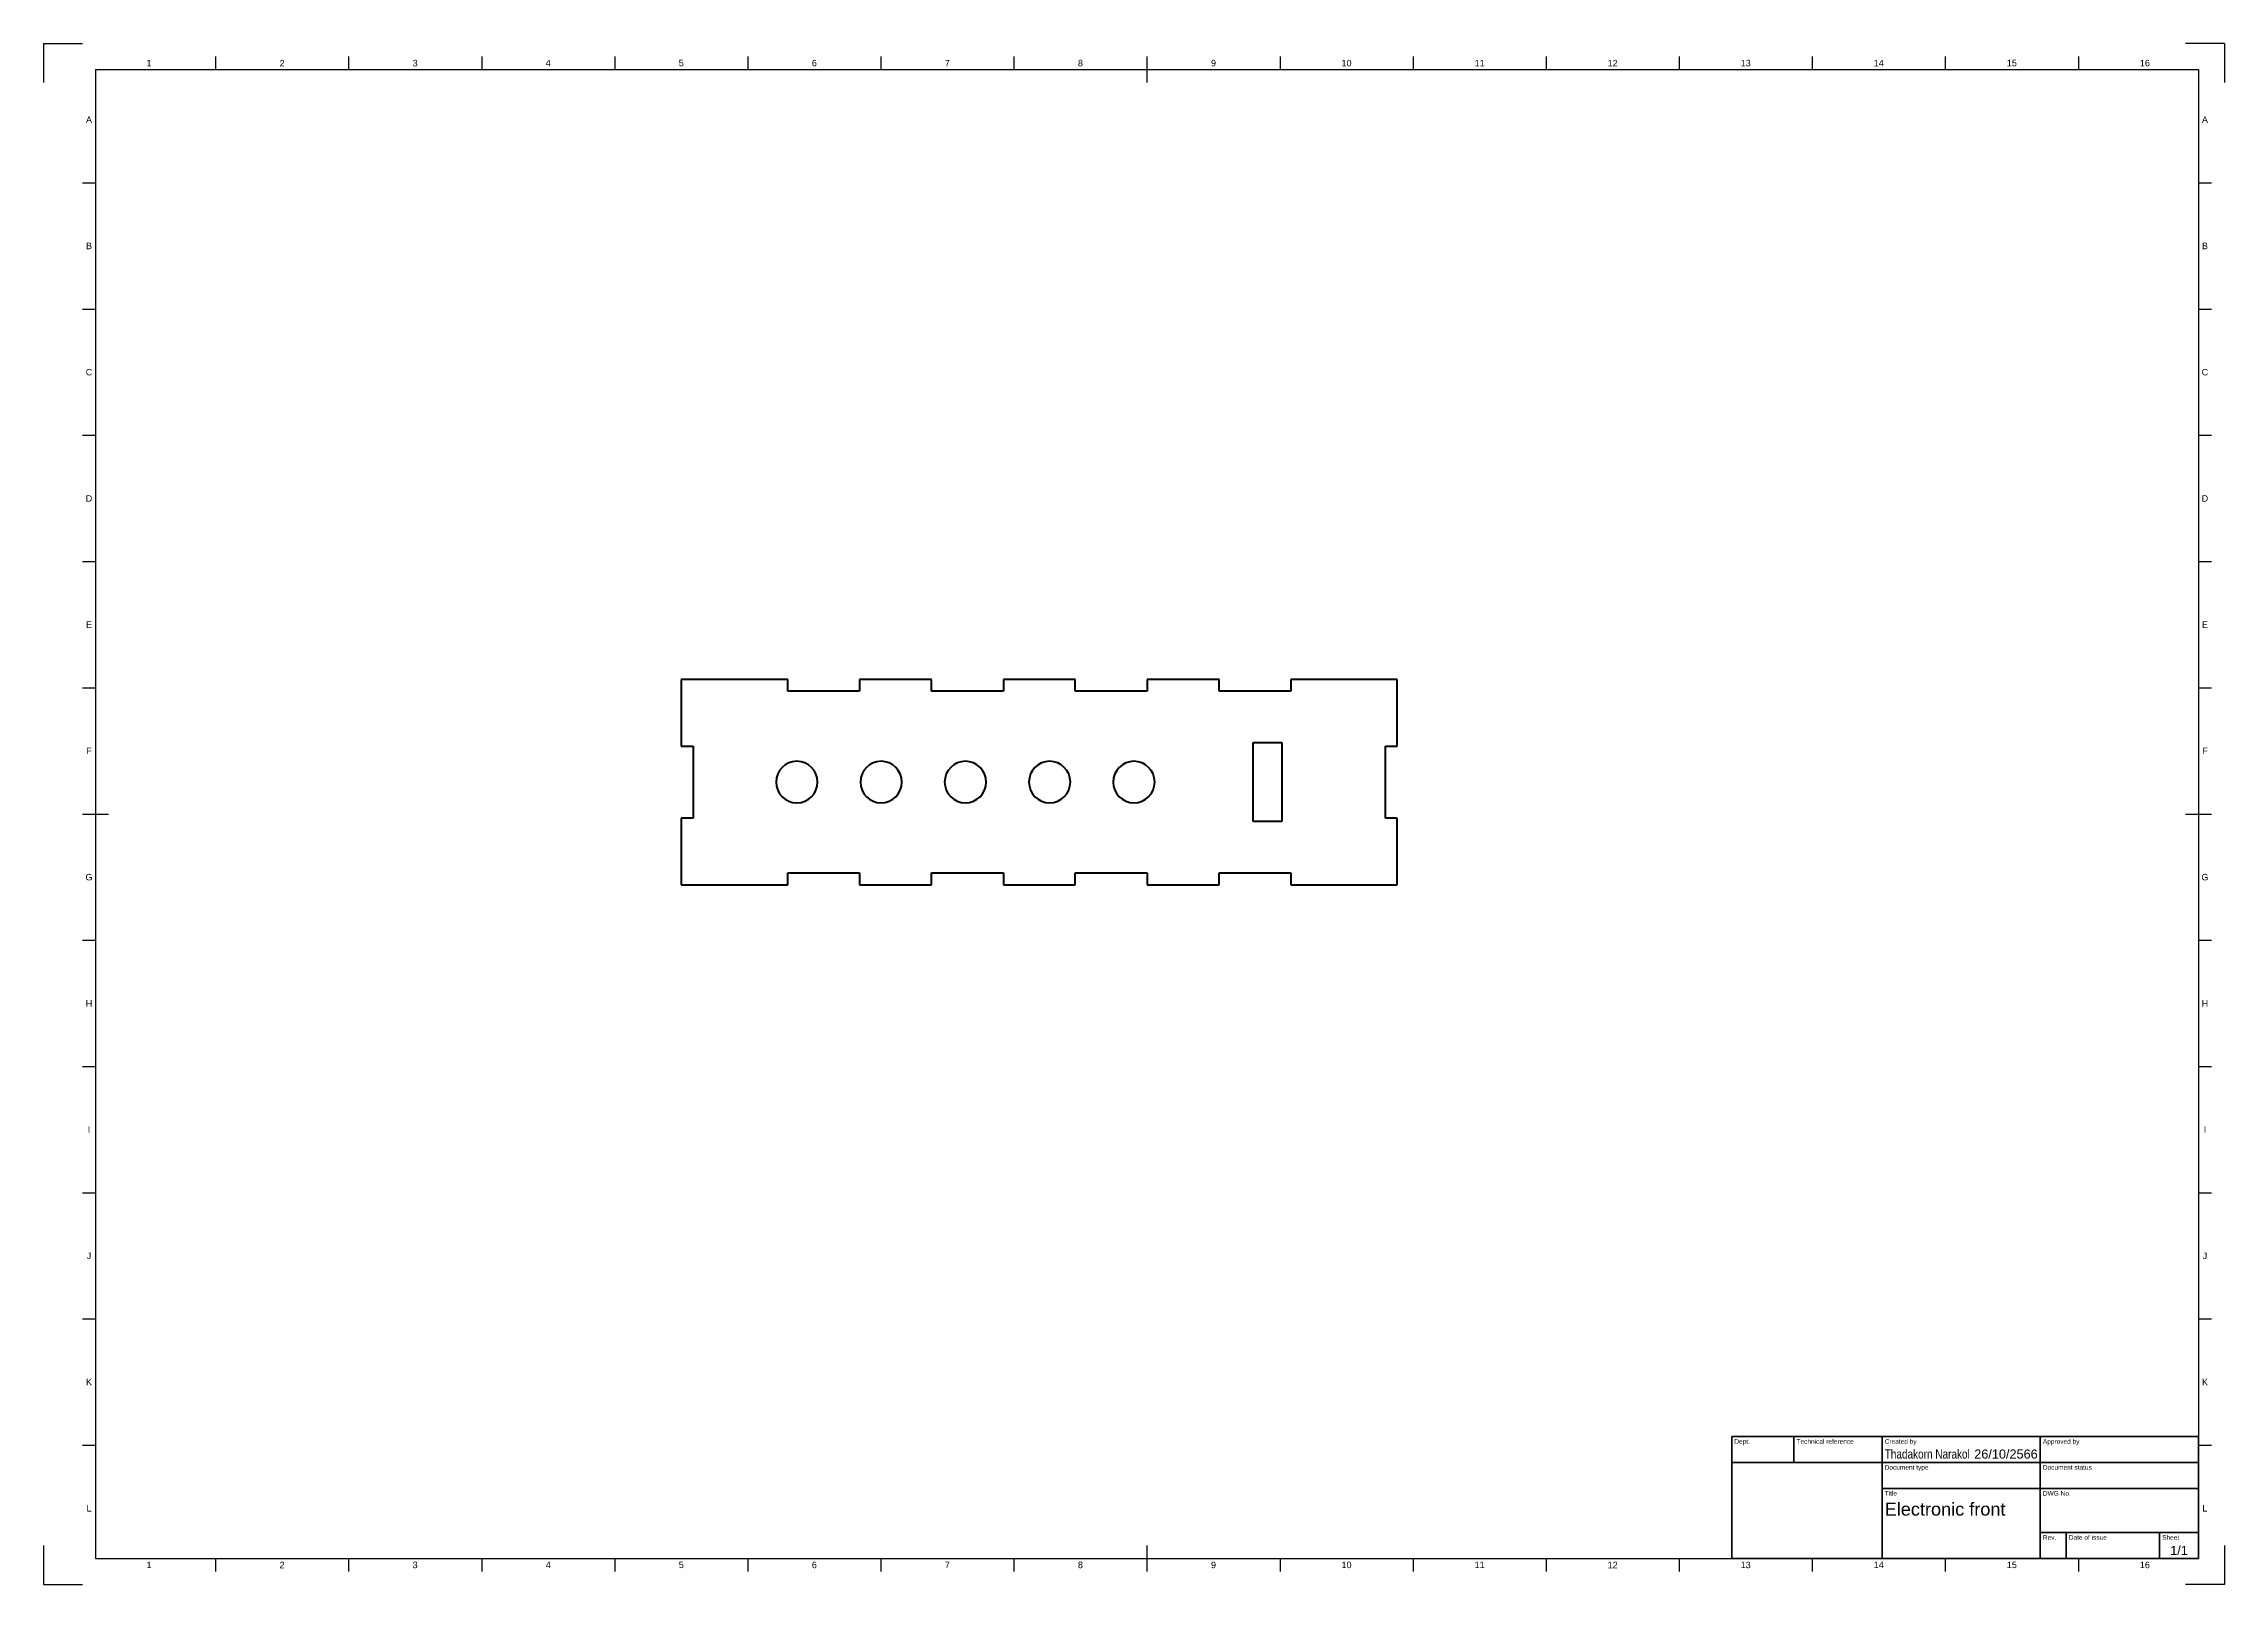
# Model space of a CAD drawing. Header units: millimetres. Extents: x 0 to 841, y 0 to 594.
import ezdxf
from ezdxf.enums import TextEntityAlignment as Align

# ---------------------------------------------------------------- set-up
doc = ezdxf.new("R2010")
doc.units = ezdxf.units.MM
doc.header["$LTSCALE"] = 0.75
for name, color, linetype, lineweight in [('BORDER', 7, 'Continuous', 25), ('TITLEBLOCK', 7, 'Continuous', 35), ('Visible', 7, 'Continuous', 50)]:
    doc.layers.add(name, color=color, linetype=linetype, lineweight=lineweight)
doc.styles.add('FusionTitle', font='arial.ttf')

# ---------------------------------------------------------------- blocks, each defined once
blk = doc.blocks.new('ISO_A1_SHEET')
at = {"layer": 'BORDER'}
for p, q in [((66.3125, 589), (66.3125, 584)), ((117.625, 589), (117.625, 584)), ((168.9375, 589), (168.9375, 584)), ((220.25, 589), (220.25, 584)), ((271.5625, 589), (271.5625, 584)), ((322.875, 589), (322.875, 584)), ((374.1875, 589), (374.1875, 584)), ((425.5, 589), (425.5, 579)), ((476.8125, 589), (476.8125, 584)), ((528.125, 589), (528.125, 584)), ((579.4375, 589), (579.4375, 584)), ((630.75, 589), (630.75, 584)), ((682.0625, 589), (682.0625, 584)), ((733.375, 589), (733.375, 584)), ((784.6875, 589), (784.6875, 584)), ((20, 584), (831, 584)), ((20, 584), (20, 10)), ((831, 584), (831, 10)), ((15, 540.333333), (20, 540.333333)), ((831, 540.333333), (836, 540.333333)), ((15, 491.666666), (20, 491.666666)), ((831, 491.666666), (836, 491.666666)), ((15, 443), (20, 443)), ((831, 443), (836, 443)), ((15, 394.333333), (20, 394.333333)), ((831, 394.333333), (836, 394.333333)), ((15, 345.666667), (20, 345.666667)), ((831, 345.666667), (836, 345.666667)), ((15, 297), (25, 297)), ((826, 297), (836, 297)), ((15, 248.333333), (20, 248.333333)), ((831, 248.333333), (836, 248.333333)), ((15, 199.666667), (20, 199.666667)), ((831, 199.666667), (836, 199.666667)), ((15, 151), (20, 151)), ((831, 151), (836, 151)), ((15, 102.333334), (20, 102.333334)), ((831, 102.333334), (836, 102.333334)), ((15, 53.666667), (20, 53.666667)), ((831, 53.666667), (836, 53.666667)), ((20, 10), (831, 10)), ((66.3125, 10), (66.3125, 5)), ((117.625, 10), (117.625, 5)), ((168.9375, 10), (168.9375, 5)), ((220.25, 10), (220.25, 5)), ((271.5625, 10), (271.5625, 5)), ((322.875, 10), (322.875, 5)), ((374.1875, 10), (374.1875, 5)), ((425.5, 15), (425.5, 5)), ((476.8125, 10), (476.8125, 5)), ((528.125, 10), (528.125, 5)), ((579.4375, 10), (579.4375, 5)), ((630.75, 10), (630.75, 5)), ((682.0625, 10), (682.0625, 5)), ((733.375, 10), (733.375, 5)), ((784.6875, 10), (784.6875, 5))]:
    blk.add_line(p, q, dxfattribs=at)
at = {"layer": 'Defpoints'}
for p, q in [((0, 594), (15, 594)), ((0, 594), (0, 579)), ((841, 594), (826, 594)), ((841, 594), (841, 579)), ((0, 15), (0, 0)), ((841, 15), (841, 0)), ((0, 0), (15, 0)), ((841, 0), (826, 0))]:
    blk.add_line(p, q, dxfattribs=at)
at = {"layer": 'BORDER', "style": 'FusionTitle'}
for s, p in [('1', (40.65625, 586.5)), ('2', (91.96875, 586.5)), ('3', (143.28125, 586.5)), ('4', (194.59375, 586.5)), ('5', (245.90625, 586.5)), ('6', (297.21875, 586.5)), ('7', (348.53125, 586.5)), ('8', (399.84375, 586.5)), ('9', (451.15625, 586.5)), ('10', (502.46875, 586.5)), ('11', (553.78125, 586.5)), ('12', (605.09375, 586.5)), ('13', (656.40625, 586.5)), ('14', (707.71875, 586.5)), ('15', (759.03125, 586.5)), ('16', (810.34375, 586.5)), ('A', (17.5, 564.666666)), ('A', (833.5, 564.666666)), ('B', (17.5, 516)), ('B', (833.5, 516)), ('C', (17.5, 467.333333)), ('C', (833.5, 467.333333)), ('D', (17.5, 418.666667)), ('D', (833.5, 418.666667)), ('E', (17.5, 370)), ('E', (833.5, 370)), ('F', (17.5, 321.333333)), ('F', (833.5, 321.333333)), ('G', (17.5, 272.666667)), ('G', (833.5, 272.666667)), ('H', (17.5, 224)), ('H', (833.5, 224)), ('I', (17.5, 175.333334)), ('I', (833.5, 175.333334)), ('J', (17.5, 126.666667)), ('J', (833.5, 126.666667)), ('K', (17.5, 78)), ('K', (833.5, 78)), ('L', (17.5, 29.333334)), ('L', (833.5, 29.333334)), ('1', (40.65625, 7.5)), ('2', (91.96875, 7.5)), ('3', (143.28125, 7.5)), ('4', (194.59375, 7.5)), ('5', (245.90625, 7.5)), ('6', (297.21875, 7.5)), ('7', (348.53125, 7.5)), ('8', (399.84375, 7.5)), ('9', (451.15625, 7.5)), ('10', (502.46875, 7.5)), ('11', (553.78125, 7.5)), ('12', (605.09375, 7.5)), ('13', (656.40625, 7.5)), ('14', (707.71875, 7.5)), ('15', (759.03125, 7.5)), ('16', (810.34375, 7.5))]:
    blk.add_text(s, height=2.5, dxfattribs=at).set_placement(p, align=Align.MIDDLE)
blk = doc.blocks.new('ISO_TITLEBLOCK')
at = {"layer": 'TITLEBLOCK'}
for p, q in [((0, 47), (-180, 47)), ((-180, 47), (-180, 0)), ((-156, 37), (-156, 47)), ((-122, 0), (-122, 47)), ((-61, 0), (-61, 47)), ((0, 0), (0, 47)), ((-180, 37), (0, 37)), ((-122, 27), (0, 27)), ((-61, 10), (0, 10)), ((-51, 0), (-51, 10)), ((-15, 0), (-15, 10)), ((-180, 0), (0, 0))]:
    blk.add_line(p, q, dxfattribs=at)
at = {"layer": 'TITLEBLOCK', "style": 'FusionTitle'}
for s, p in [('Dept.', (-179, 46)), ('Technical reference', (-155, 46)), ('Created by', (-121, 46)), ('Approved by', (-60, 46)), ('Document type', (-121, 36)), ('Document status', (-60, 36)), ('Title', (-121, 26)), ('DWG No.', (-60, 26)), ('Rev.', (-60, 9)), ('Date of issue', (-50, 9)), ('Sheet', (-14, 9))]:
    blk.add_text(s, height=1.8, dxfattribs=at).set_placement(p, align=Align.TOP_LEFT)
for tag, height, p in [('TECHNICAL_REFERENCE', 3.5, (-155, 42)), ('CREATED_BY', 3.5, (-121, 42)), ('APPROVED_BY', 3.5, (-60, 42)), ('DEPT', 3.5, (-179, 42)), ('DOCUMENT_TYPE', 3.5, (-121, 32)), ('DOCUMENT_STATUS', 3.5, (-60, 32)), ('TITLE_1', 5, (-121, 21.5)), ('TITLE_2', 5, (-121, 14)), ('TITLE_3', 5, (-121, 6.5)), ('DATE_OF_ISSUE', 3.5, (-50, 5))]:
    blk.add_attdef(tag, text='', height=height, dxfattribs=at).set_placement(p, align=Align.TOP_LEFT)
for tag, p in [('CREATED_DATE', (-62, 42)), ('APPROVED_DATE', (-0.99, 42))]:
    blk.add_attdef(tag, text='', height=3.5, dxfattribs=at).set_placement(p, align=Align.TOP_RIGHT)
for tag, height, p in [('DRAWING_NUMBER', 5, (-30.5, 19.75)), ('REV', 3.5, (-56, 4.85)), ('SHEET', 3.5, (-7.5, 4.85))]:
    blk.add_attdef(tag, text='', height=height, dxfattribs=at).set_placement(p, align=Align.TOP_CENTER)

msp = doc.modelspace()

# ---------------------------------------------------------------- linework, layer by layer
at = {"layer": 'Visible'}
for p, q in [((245.904519, 348.882869), (245.904519, 323.172919)), ((286.942169, 348.882869), (245.904519, 348.882869)), ((286.942169, 344.310869), (286.942169, 348.882869)), ((314.666269, 348.882869), (314.666269, 344.310869)), ((342.390369, 348.882869), (314.666269, 348.882869)), ((342.390369, 344.310869), (342.390369, 348.882869)), ((370.114469, 348.882869), (370.114469, 344.310869)), ((397.838569, 348.882869), (370.114469, 348.882869)), ((397.838569, 344.310869), (397.838569, 348.882869)), ((425.562669, 348.882869), (425.562669, 344.310869)), ((453.286769, 348.882869), (425.562669, 348.882869)), ((453.286769, 344.310869), (453.286769, 348.882869)), ((481.010869, 348.882869), (481.010869, 344.310869)), ((522.048519, 348.882869), (481.010869, 348.882869)), ((522.048519, 323.172919), (522.048519, 348.882869)), ((314.666269, 344.310869), (286.942169, 344.310869)), ((370.114469, 344.310869), (342.390369, 344.310869)), ((425.562669, 344.310869), (397.838569, 344.310869)), ((481.010869, 344.310869), (453.286769, 344.310869)), ((245.904519, 323.172919), (250.476519, 323.172919)), ((250.476519, 323.172919), (250.476519, 295.448819)), ((466.476519, 324.560869), (477.476519, 324.560869)), ((466.476519, 294.060869), (466.476519, 324.560869)), ((477.476519, 324.560869), (477.476519, 294.060869)), ((517.476519, 323.172919), (522.048519, 323.172919)), ((517.476519, 295.448819), (517.476519, 323.172919)), ((245.904519, 295.448819), (245.904519, 269.738869)), ((250.476519, 295.448819), (245.904519, 295.448819)), ((522.048519, 295.448819), (517.476519, 295.448819)), ((522.048519, 269.738869), (522.048519, 295.448819)), ((477.476519, 294.060869), (466.476519, 294.060869)), ((245.904519, 269.738869), (286.942169, 269.738869)), ((286.942169, 274.310869), (314.666269, 274.310869)), ((286.942169, 269.738869), (286.942169, 274.310869)), ((314.666269, 274.310869), (314.666269, 269.738869)), ((314.666269, 269.738869), (342.390369, 269.738869)), ((342.390369, 274.310869), (370.114469, 274.310869)), ((342.390369, 269.738869), (342.390369, 274.310869)), ((370.114469, 274.310869), (370.114469, 269.738869)), ((370.114469, 269.738869), (397.838569, 269.738869)), ((397.838569, 274.310869), (425.562669, 274.310869)), ((397.838569, 269.738869), (397.838569, 274.310869)), ((425.562669, 274.310869), (425.562669, 269.738869)), ((425.562669, 269.738869), (453.286769, 269.738869)), ((453.286769, 274.310869), (481.010869, 274.310869)), ((453.286769, 269.738869), (453.286769, 274.310869)), ((481.010869, 274.310869), (481.010869, 269.738869)), ((481.010869, 269.738869), (522.048519, 269.738869))]:
    msp.add_line(p, q, dxfattribs=at)
at = {"layer": 'Visible', "extrusion": (0, 0, -1)}
for centre in [(-290.476519, 309.310869), (-322.976519, 309.310869), (-355.476519, 309.310869), (-387.976519, 309.310869), (-420.476519, 309.310869)]:
    msp.add_circle(centre, 8, dxfattribs=at)

# ---------------------------------------------------------------- block references
at = {"layer": 'BORDER'}
msp.add_blockref('ISO_A1_SHEET', (0, 0), dxfattribs=at)
at = {"layer": 'TITLEBLOCK'}
ref = msp.add_blockref('ISO_TITLEBLOCK', (831, 10), dxfattribs=at)
ref.add_attrib('CREATED_DATE', '26/10/2566', dxfattribs={"height": 3.5, "style": 'FusionTitle'}).set_placement((769, 52), align=Align.TOP_RIGHT)
ref.add_attrib('SHEET', '1/1', dxfattribs={"height": 3.5, "style": 'FusionTitle'}).set_placement((823.5, 14.85), align=Align.TOP_CENTER)
ref.add_attrib('TITLE_1', 'Electronic front', dxfattribs={"height": 5, "style": 'FusionTitle'}).set_placement((710, 31.5), align=Align.TOP_LEFT)
ref.add_attrib('CREATED_BY', 'Thadakorn Narakol', dxfattribs={"height": 3.5, "style": 'FusionTitle', "width": 0.789258}).set_placement((710, 52), align=Align.TOP_LEFT)

doc.saveas('drawing.dxf')
